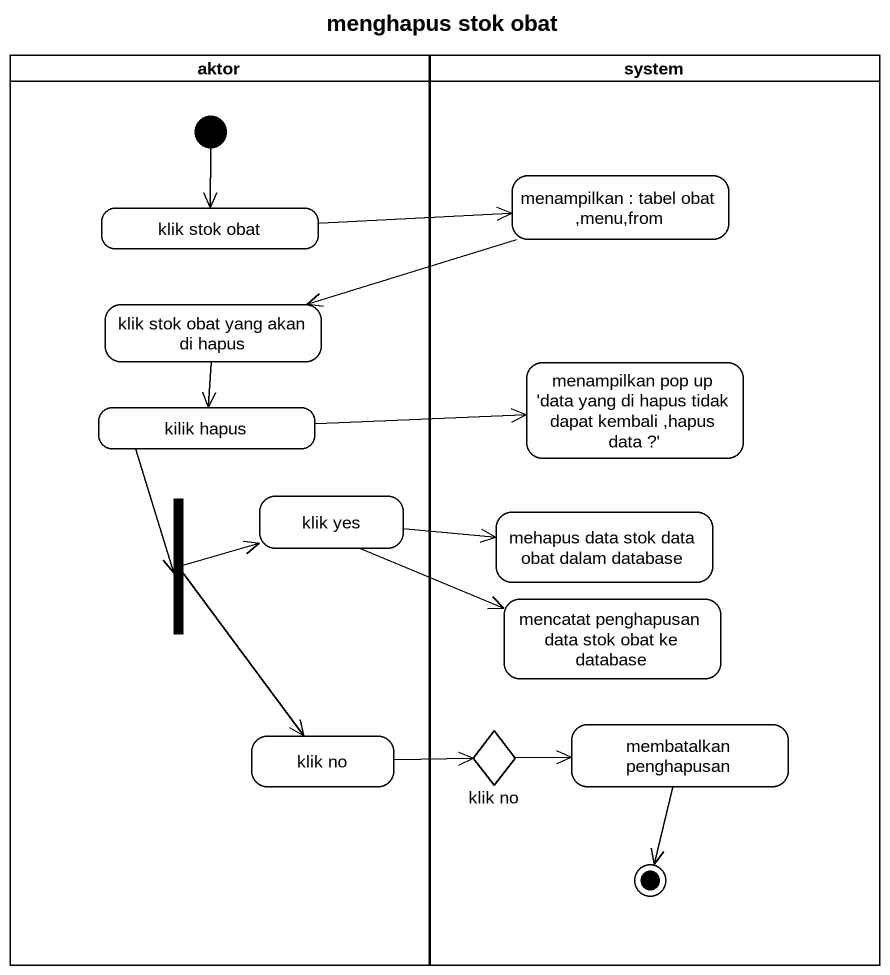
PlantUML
@startuml
title menghapus stok obat
hide empty description
state aktor <<partition>> {
  state "klik stok obat" as klik_stok_obat
  state "klik stok obat yang akan di hapus" as klik_stok_obat_yang_akan_di
  state "kilik hapus" as kilik_hapus
  state "klik yes" as klik_yes
  state fork1 <<fork>>
  state "klik no" as klik_no
  [*] --> klik_stok_obat
}
state system <<partition>> {
  state "menampilkan : tabel obat ,menu,from" as menampilkan_tabel_obat_menu
  state "menampilkan pop up 'data yang di hapus tidak dapat kembali ,hapus data ?'" as menampilkan_pop_up_data
  state "mehapus data stok data obat dalam database" as mehapus_data_stok_data_obat
  state "mencatat penghapusan data stok obat ke database" as mencatat_penghapusan_data
  state "klik no" as klik_no_2 <<choice>>
  state "membatalkan penghapusan" as membatalkan_penghapusan
  membatalkan_penghapusan --> [*]
}
klik_stok_obat -right-> menampilkan_tabel_obat_menu
menampilkan_tabel_obat_menu -left-> klik_stok_obat_yang_akan_di
klik_stok_obat_yang_akan_di --> kilik_hapus
kilik_hapus -right-> menampilkan_pop_up_data
kilik_hapus --> fork1
klik_yes -right-> mehapus_data_stok_data_obat
klik_yes -right-> mencatat_penghapusan_data
fork1 -right-> klik_yes
fork1 --> klik_no
klik_no -right-> klik_no_2
klik_no_2 -right-> membatalkan_penghapusan
@enduml
